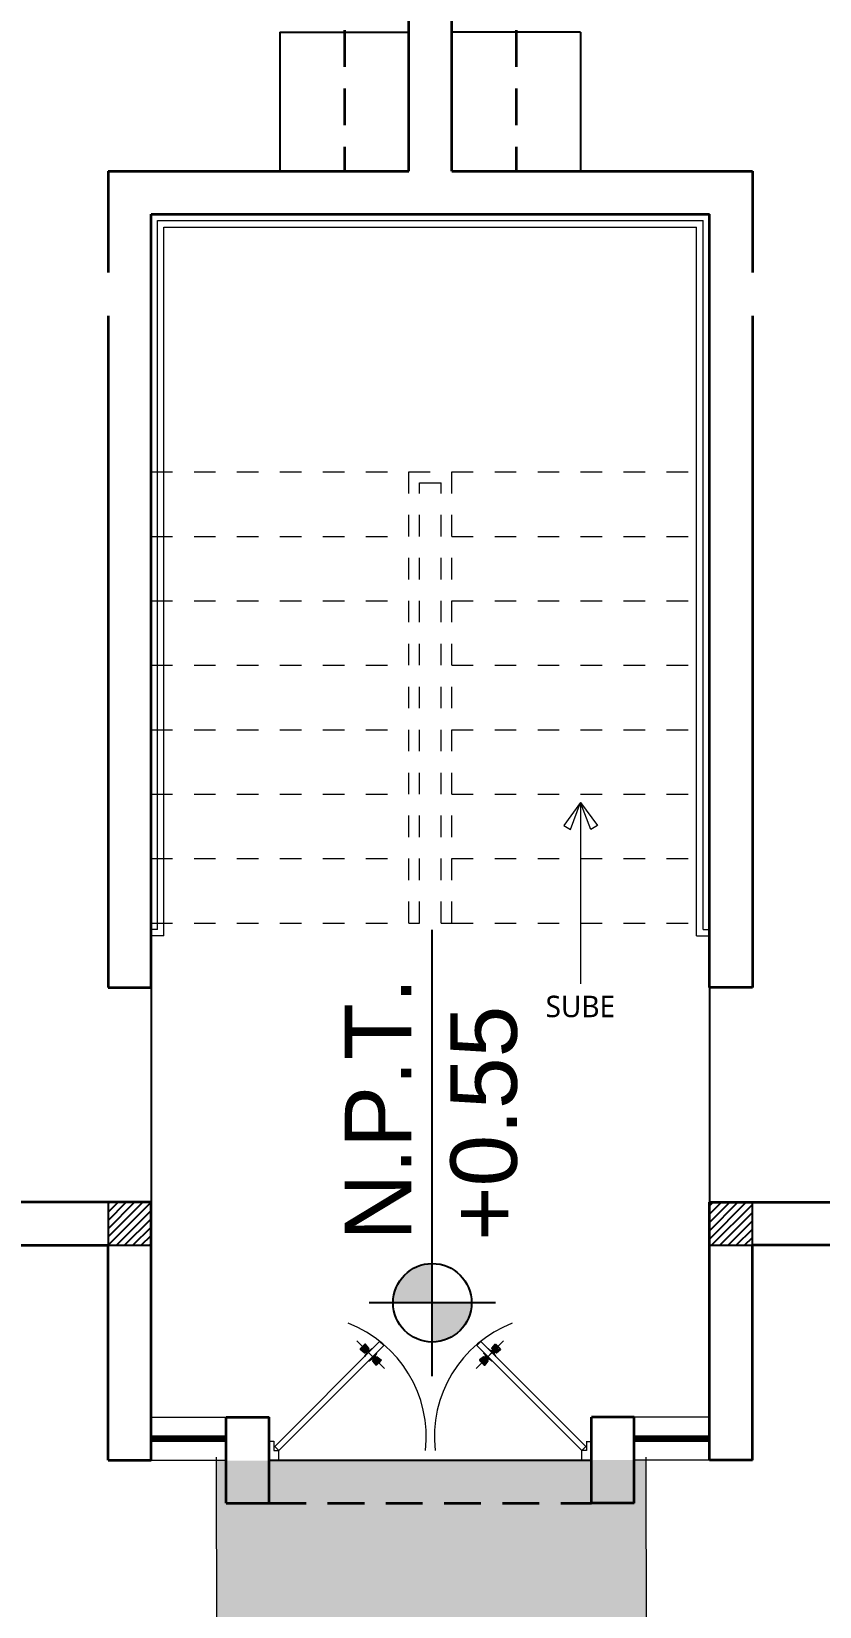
# Model space of a CAD drawing. Header units: feet. Extents: x 1019 to 2236, y -546 to 122.
# Drawn here: x 1084.31 to 1087.98, y 94.67 to 102 of the extents above; entities that cross this region are included whole.
import ezdxf

# ---------------------------------------------------------------- set-up
doc = ezdxf.new("R2010")
doc.units = ezdxf.units.FT
doc.header["$LTSCALE"] = 0.05
doc.header["$MEASUREMENT"] = 0
doc.linetypes.add('DASHED2', pattern=[0.375, 0.25, -0.125])
doc.linetypes.add('HIDDEN', pattern=[9.524999999999999, 6.35, -3.175])
for name, color, linetype, lineweight in [('A-GENM', 8, 'Continuous', 9), ('A-WALL', 7, 'Continuous', 25), ('arq-pisos', 251, 'Continuous', 5), ('closet', 8, 'Continuous', 5), ('COCINA', 8, 'Continuous', 25), ('escalera', 8, 'DASHED2', 0), ('FURN', 8, 'Continuous', 9), ('P-SANR-FIXT', 8, 'Continuous', 9), ('PUERTA', 8, 'Continuous', 9), ('ventana', 160, 'Continuous', 5)]:
    doc.layers.add(name, color=color, linetype=linetype, lineweight=lineweight)
for name, color, linetype in [('columna', 9, 'Continuous'), ('MB3', 8, 'Continuous'), ('PISO', 8, 'Continuous'), ('TXT', 2, 'Continuous')]:
    doc.layers.add(name, color=color, linetype=linetype)
doc.layers.add('cristal', color=7, linetype='Continuous', true_color=0x2424ff)
doc.styles.add('ads', font='trebuc.ttf', dxfattribs={"height": 0.14})
doc.styles.add('ROMAND', font='arial.ttf')

# ---------------------------------------------------------------- blocks, each defined once
blk = doc.blocks.new('A$C04841795')
at = {"ltscale": 45}
h = blk.add_hatch(color=256, dxfattribs=at)
h.dxf.hatch_style = 1
h.paths.add_polyline_path([(0.1787583867221656, 0.2493702602978374), (0.1787583867221656, 0.1537738697206805), (0.2743547772993224, 0.1537738697206805, 0.414213562373095)])
h.paths.add_polyline_path([(0.1787583867221656, 0.1537738697206805), (0.08316199614500874, 0.1537738697206805, 0.414213562373095), (0.1787583867221656, 0.05817747914352367)])
at = {"layer": 'TXT', "ltscale": 45}
for p, q in [((0.1787583867221656, 2.77332219411619e-07), (0.1787583867221656, 0.3075474621091416)), ((0, 0.1537738697206805), (1.087301864433812, 0.1537738697206805))]:
    blk.add_line(p, q, dxfattribs=at)
blk.add_circle((0.1787583867221656, 0.1537738697206805), 0.09559639057715685, dxfattribs=at)
blk = doc.blocks.new('PUERTA DOBLE')
at = {"layer": 'PUERTA'}
for p, q in [((957.1647446350294, -2898.551127597233), (957.815918815802, -2897.898685553946)), ((957.6748874157115, -2897.895998646862), (957.8458432959001, -2898.066709429012)), ((957.815918815802, -2897.898685553946), (957.8419687502942, -2897.924776064659)), ((958.5859007611509, -2897.895998646864), (958.4149448809624, -2898.066709429013)), ((958.4448693610605, -2897.898685553947), (958.4188194265682, -2897.92477606466)), ((959.0960435418331, -2898.551127597234), (958.4448693610605, -2897.898685553947)), ((957.8419687502942, -2897.924776064659), (957.1897349970554, -2898.575995457485)), ((957.6949854546733, -2897.945998646228), (957.6946831633882, -2897.947680921906)), ((957.6946831633882, -2897.947680921906), (957.6949854546733, -2897.949430018734)), ((957.7225589837358, -2897.969650606713), (957.6947403566369, -2897.948081979536)), ((957.6949854546733, -2897.945998646228), (957.7106717289839, -2897.931660411116)), ((957.7199854543564, -2897.969650606713), (957.6949854546733, -2897.949430018734)), ((957.7237844739161, -2897.968547665551), (957.6960883958359, -2897.945998646228)), ((957.6963334938714, -2897.94342511685), (957.7093236897858, -2897.930557469954)), ((957.697436435034, -2897.94465060703), (957.6963334938714, -2897.94342511685)), ((957.7270932974038, -2897.964871195009), (957.6996423173591, -2897.940974136488)), ((957.7093236897858, -2897.930557469954), (957.7046668270991, -2897.933988842459)), ((957.7046668270991, -2897.93521433264), (957.7046668270991, -2897.933988842459)), ((957.7307697679457, -2897.961317273485), (957.7058923172804, -2897.936317273802)), ((957.7225589837349, -2897.917444725022), (957.7093236897858, -2897.930557469954)), ((957.7093236897858, -2897.930557469954), (957.7128776113091, -2897.925655509232)), ((957.7248874150778, -2897.916096685823), (957.7106717289839, -2897.931660411116)), ((957.7128776113091, -2897.925655509232), (957.7143411017491, -2897.925586515509)), ((957.738858003137, -2897.952861391239), (957.715206042652, -2897.926880999412)), ((957.743882512877, -2897.948081979535), (957.7201080033742, -2897.922101587708)), ((957.7225589837349, -2897.917444725022), (957.7231571231864, -2897.917991057119)), ((957.7225589837358, -2897.969650606713), (957.7354266306315, -2897.956660410799)), ((957.7235393758806, -2897.989871194692), (957.7319952581261, -2897.97675844976)), ((957.7475589834189, -2897.944528058012), (957.72476486606, -2897.917322176003)), ((957.7268219868924, -2897.915688467548), (957.7248874150778, -2897.916096685823)), ((957.7257452582057, -2897.988645704512), (957.7355491796493, -2897.973204528237)), ((957.7485393755628, -2897.943547665867), (957.7259903562403, -2897.916096685823)), ((957.7281962385655, -2897.916341783859), (957.7268219868924, -2897.915688467548)), ((957.7485393755628, -2897.941219234524), (957.7281962385655, -2897.916341783859)), ((957.7296668267832, -2897.965974136172), (957.7367746698296, -2897.958988842142)), ((957.7330981992886, -2897.969773155731), (957.7296668267832, -2897.965974136172)), ((957.7330981992886, -2897.969773155731), (957.7296668267832, -2897.965974136172)), ((957.734323689469, -2897.96854766555), (957.7305246699093, -2897.964871195009)), ((957.735671728668, -2897.967077077334), (957.7317501600896, -2897.963645704828)), ((957.7319952581261, -2897.981415312446), (957.7378776109922, -2897.970630998857)), ((957.7319952581261, -2897.97675844976), (957.7330981992886, -2897.976635900742)), ((957.7330981992886, -2897.969773155731), (957.7400834933173, -2897.961317273485)), ((957.7377550619744, -2897.964993744027), (957.7342011404512, -2897.961072175449)), ((957.7485393755628, -2897.943547665867), (957.7354266306315, -2897.956660410799)), ((957.7448629050218, -2897.950532959896), (957.7367746698296, -2897.958988842142)), ((957.7389805521548, -2897.975655508597), (957.7399609442996, -2897.96854766555)), ((957.7426570226967, -2897.958866293124), (957.7399609442996, -2897.955557469636)), ((957.7485393755637, -2897.95408688142), (957.7400834933173, -2897.961317273485)), ((957.7446178069854, -2897.956782959817), (957.7425344736789, -2897.952738842222)), ((957.7437599638592, -2897.969650606713), (957.7426570226967, -2897.965974136172)), ((957.7485393755637, -2897.964871195009), (957.7436374148415, -2897.96352315581)), ((957.7471913363647, -2897.955557469636), (957.7437599638592, -2897.951880999095)), ((957.7485393755637, -2897.95408688142), (957.7448629050218, -2897.950532959896)), ((957.7473138853825, -2897.95408688142), (957.7449854540396, -2897.951758450077)), ((957.7728897538323, -2897.993854097841), (957.7468619517726, -2897.967876874487)), ((957.7533187872673, -2897.960214332323), (957.7471913363647, -2897.961194724467)), ((957.7604266303147, -2897.952861391239), (957.7493972186899, -2897.95911139116)), ((957.766186434163, -2897.946979038372), (957.752093297087, -2897.956537861781)), ((957.7531962382495, -2898.015974135538), (957.7686374145246, -2898.006415312129)), ((957.7557697676289, -2897.95408688142), (957.7546668264663, -2897.95408688142)), ((957.7686374145246, -2897.944650607029), (957.7557697676289, -2897.95408688142)), ((957.7590785911166, -2898.009969233653), (957.7709658458675, -2898.004209429805)), ((957.766186434164, -2898.002861390606), (957.7734168262291, -2898.001635900425)), ((957.7723138850665, -2897.998081978902), (957.775745257572, -2897.997959429883)), ((957.7723138850665, -2898.008743743473), (957.7795442771317, -2898.000410410244)), ((957.7723138850665, -2898.018547664917), (957.7851815319623, -2898.006415312129)), ((957.7732942772113, -2898.007763351328), (957.777093296771, -2898.011072174815)), ((957.7747648654272, -2898.006660410165), (957.7779511398971, -2898.008743743472)), ((957.7758678065898, -2897.993670214251), (957.777093296771, -2897.996979037739)), ((957.7758678065898, -2898.012420214014), (957.7828531006194, -2898.00384178275)), ((957.777093296771, -2898.004086880786), (957.7804021202578, -2898.006660410165)), ((957.7875099633052, -2897.993547665233), (957.7795442771317, -2898.000410410244)), ((957.7818727084746, -2897.987420214331), (957.7806472182942, -2897.994528057378)), ((957.7817501594568, -2897.998204527919), (957.78530408098, -2898.001635900425)), ((957.7913089828648, -2897.996733939703), (957.7828531006194, -2898.00384178275)), ((957.787632512323, -2897.981415312446), (957.7829756496371, -2897.992199626035)), ((957.7838334927633, -2897.99563099854), (957.7875099633052, -2897.9994300181)), ((957.7971913357319, -2897.993302567197), (957.7851815319623, -2898.006415312129)), ((957.7948629043881, -2897.974552567435), (957.78530408098, -2897.989871194692)), ((957.7864070221426, -2897.993547665233), (957.7898383946481, -2897.996733939703)), ((957.7865295711613, -2897.994528057378), (957.7900834926845, -2897.998081978901)), ((957.7875099633052, -2897.993547665233), (957.7898383946481, -2897.996733939703)), ((957.7973138847497, -2897.973081979218), (957.7877550613416, -2897.986072175132)), ((957.788980551522, -2898.001635900425), (957.8137734981951, -2898.025841336513)), ((957.7936374142078, -2897.998204527919), (957.818862617994, -2898.021179596156)), ((957.794862904389, -2897.996856488721), (957.7937599632264, -2897.997101586757)), ((957.7959658455516, -2897.994528057377), (957.8237611626541, -2898.016692426619)), ((957.7975863098104, -2897.971177925473), (957.7968879638379, -2897.969786741028)), ((957.7973138847497, -2897.973081979218), (957.7975863098104, -2897.971177925473)), ((957.8005434559022, -2897.993331489771), (957.8245570334707, -2898.012426060571)), ((958.4188194265682, -2897.92477606466), (959.071053179807, -2898.575995457486)), ((958.4602447209602, -2897.993331489772), (958.4362311433918, -2898.012426060573)), ((958.4648223313109, -2897.994528057378), (958.4370270142083, -2898.01669242662)), ((958.4671507626547, -2897.99820452792), (958.4419255588684, -2898.021179596158)), ((958.4718076253405, -2898.001635900426), (958.4470146786673, -2898.025841336515)), ((958.463201867052, -2897.971177925474), (958.4639002130245, -2897.969786741029)), ((958.4634742921128, -2897.973081979219), (958.463201867052, -2897.971177925474)), ((958.4634742921128, -2897.973081979219), (958.4730331155208, -2897.986072175133)), ((958.4635968411305, -2897.993302567198), (958.4756066449002, -2898.00641531213)), ((958.4659252724744, -2897.974552567436), (958.4754840958824, -2897.989871194693)), ((958.4659252724734, -2897.996856488722), (958.467028213636, -2897.997101586758)), ((958.4694791939976, -2897.996733939704), (958.477935076243, -2898.003841782751)), ((958.4742586057012, -2897.994528057379), (958.4707046841779, -2897.998081978903)), ((958.4732782135573, -2897.993547665234), (958.4709497822143, -2897.996733939704)), ((958.4743811547198, -2897.993547665234), (958.4709497822143, -2897.996733939704)), ((958.4731556645395, -2897.981415312447), (958.4778125272253, -2897.992199626036)), ((958.4732782135573, -2897.993547665234), (958.4812438997308, -2898.000410410245)), ((958.4769546840992, -2897.995630998542), (958.4732782135573, -2897.999430018102)), ((958.4790380174056, -2897.99820452792), (958.4754840958824, -2898.001635900426)), ((958.4884742917959, -2898.018547664919), (958.4756066449002, -2898.00641531213)), ((958.4849203702727, -2898.012420214015), (958.477935076243, -2898.003841782751)), ((958.4789154683879, -2897.987420214332), (958.4801409585682, -2897.994528057379)), ((958.4836948800914, -2898.004086880787), (958.4803860566046, -2898.006660410167)), ((958.4884742917959, -2898.008743743474), (958.4812438997308, -2898.000410410245)), ((958.4860233114352, -2898.006660410167), (958.4828370369653, -2898.008743743473)), ((958.4849203702727, -2897.993670214252), (958.4836948800914, -2897.99697903774)), ((958.4874938996511, -2898.007763351329), (958.4836948800914, -2898.011072174816)), ((958.4884742917959, -2897.998081978903), (958.4850429192904, -2897.997959429885)), ((958.4946017426985, -2898.002861390607), (958.4873713506333, -2898.001635900426)), ((958.4878984230302, -2897.993854097842), (958.5139262250898, -2897.967876874488)), ((958.5017095857459, -2898.009969233654), (958.4898223309949, -2898.004209429806)), ((958.4921507623378, -2897.944650607031), (958.5050184092336, -2897.954086881421)), ((958.5075919386129, -2898.015974135539), (958.4921507623378, -2898.00641531213)), ((958.4946017426994, -2897.946979038374), (958.5086948797755, -2897.956537861782)), ((958.5003615465478, -2897.952861391241), (958.5113909581726, -2897.959111391161)), ((958.5050184092336, -2897.954086881421), (958.5061213503961, -2897.954086881421)), ((958.5074693895951, -2897.960214332324), (958.5135968404977, -2897.961194724468)), ((958.5122488012996, -2897.943547665868), (958.5347978206221, -2897.916096685824)), ((958.5122488012996, -2897.941219234525), (958.532591938297, -2897.91634178386)), ((958.5122488012996, -2897.943547665868), (958.5253615462309, -2897.9566604108)), ((958.5122488012987, -2897.954086881421), (958.5159252718406, -2897.950532959898)), ((958.5122488012987, -2897.954086881421), (958.5207046835451, -2897.961317273486)), ((958.5122488012987, -2897.964871195009), (958.517150762021, -2897.963523155811)), ((958.5132291934435, -2897.944528058013), (958.5360233108024, -2897.917322176005)), ((958.51347429148, -2897.954086881421), (958.5158027228229, -2897.951758450078)), ((958.5135968404977, -2897.955557469638), (958.5170282130032, -2897.951880999096)), ((958.5159252718406, -2897.950532959898), (958.5240135070328, -2897.958988842143)), ((958.516170369877, -2897.956782959818), (958.5182537031835, -2897.952738842223)), ((958.5169056639854, -2897.948081979536), (958.5406801734882, -2897.922101587709)), ((958.5170282130032, -2897.969650606714), (958.5181311541658, -2897.965974136173)), ((958.5181311541658, -2897.958866293126), (958.5208272325629, -2897.955557469638)), ((958.5276899775738, -2897.969773155733), (958.5207046835451, -2897.961317273486)), ((958.5218076247077, -2897.975655508599), (958.5208272325629, -2897.968547665551)), ((958.5219301737254, -2897.952861391241), (958.5455821342105, -2897.926880999413)), ((958.5287929187364, -2897.981415312447), (958.5229105658702, -2897.970630998859)), ((958.523033114888, -2897.964993744028), (958.5265870364112, -2897.961072175451)), ((958.5311213500793, -2897.965974136173), (958.5240135070328, -2897.958988842143)), ((958.5251164481945, -2897.967077077335), (958.5290380167728, -2897.963645704829)), ((958.5350429186567, -2897.988645704513), (958.5252389972131, -2897.973204528238)), ((958.5382291931267, -2897.969650606715), (958.5253615462309, -2897.9566604108)), ((958.5264644873935, -2897.968547665551), (958.5302635069531, -2897.96487119501)), ((958.5276899775738, -2897.969773155733), (958.5311213500793, -2897.965974136173)), ((958.5276899775738, -2897.969773155733), (958.5311213500793, -2897.965974136173)), ((958.5287929187364, -2897.976758449761), (958.5276899775738, -2897.976635900744)), ((958.5372488009818, -2897.989871194693), (958.5287929187364, -2897.976758449761)), ((958.5300184089167, -2897.961317273486), (958.5548958595821, -2897.936317273803)), ((958.532591938297, -2897.91634178386), (958.53396618997, -2897.915688467549)), ((958.5336948794586, -2897.96487119501), (958.5611458595033, -2897.94097413649)), ((958.53396618997, -2897.915688467549), (958.5359007617847, -2897.916096685824)), ((958.5359007617847, -2897.916096685824), (958.5501164478785, -2897.931660411117)), ((958.5370037029463, -2897.968547665552), (958.5646997810265, -2897.94599864623)), ((958.5382291931276, -2897.917444725023), (958.537631053676, -2897.91799105712)), ((958.5382291931276, -2897.917444725023), (958.5514644870766, -2897.930557469955)), ((958.5382291931267, -2897.969650606715), (958.5660478202255, -2897.948081979537)), ((958.540802722506, -2897.969650606715), (958.5658027221891, -2897.949430018735)), ((958.5479105655534, -2897.925655509232), (958.5464470751133, -2897.92558651551)), ((958.5514644870766, -2897.930557469955), (958.5479105655534, -2897.925655509232)), ((958.5658027221891, -2897.94599864623), (958.5501164478785, -2897.931660411117)), ((958.5514644870766, -2897.930557469955), (958.5561213497633, -2897.93398884246)), ((958.564454682991, -2897.94342511685), (958.5514644870766, -2897.930557469955)), ((958.5561213497633, -2897.93521433264), (958.5561213497633, -2897.93398884246)), ((958.5633517418285, -2897.944650607032), (958.564454682991, -2897.94342511685)), ((958.5658027221891, -2897.94599864623), (958.5661050134743, -2897.947680921908)), ((958.5661050134743, -2897.947680921908), (958.5658027221891, -2897.949430018735)), ((957.7507452578889, -2898.018547664917), (957.7650834930014, -2898.008988841508)), ((957.7721913360488, -2898.021856488404), (957.7914315318835, -2898.045753546925)), ((957.7723138850665, -2898.008743743473), (957.7758678065898, -2898.012420214014)), ((957.7723138850665, -2898.008743743473), (957.7758678065898, -2898.011072174815)), ((957.7724364340852, -2898.019282959025), (957.7928895347372, -2898.045919555223)), ((957.7732942772113, -2898.018425115898), (957.7955006840943, -2898.045072804158)), ((957.777093296771, -2898.014748645357), (957.799994779722, -2898.04014199951)), ((957.7805246692765, -2898.010091782671), (957.8046469539618, -2898.035037755125)), ((957.7932660095407, -2898.04598406413), (957.7915164808096, -2898.045684282619)), ((957.7949478497835, -2898.045679359562), (957.7932660095407, -2898.04598406413)), ((957.7949478497835, -2898.045679359562), (957.8092635647349, -2898.02997253005)), ((957.7967825685023, -2898.043666353979), (957.7975194424557, -2898.044327629458)), ((957.7975194424557, -2898.044327629458), (957.8103684388211, -2898.03131898545)), ((957.8057182622192, -2898.035982524635), (957.8069437511381, -2898.0359807664)), ((957.8103684388211, -2898.03131898545), (957.8069437511381, -2898.0359807664)), ((957.8248068784883, -2898.015734529006), (957.8092635647349, -2898.02997253005)), ((957.8234621813222, -2898.018064892011), (957.8103684388211, -2898.03131898545)), ((957.8103684388211, -2898.03131898545), (957.8152652956173, -2898.027758034646)), ((957.8147947902039, -2898.026838427289), (957.8148383943321, -2898.026880998144)), ((957.8152652956173, -2898.027758034646), (957.8153321895711, -2898.026294446725)), ((957.8234621813222, -2898.018064892011), (957.8229149916256, -2898.017467537009)), ((957.8245570334707, -2898.012426060571), (957.8252123207753, -2898.013799373504)), ((957.8252123207753, -2898.013799373504), (957.8248068784883, -2898.015734529006)), ((958.4362311433918, -2898.012426060573), (958.4355758560871, -2898.013799373505)), ((958.4355758560871, -2898.013799373505), (958.4359812983741, -2898.015734529007)), ((958.4359812983741, -2898.015734529007), (958.4515246121275, -2898.029972530051)), ((958.4373259955403, -2898.018064892012), (958.4378731852369, -2898.01746753701)), ((958.4373259955403, -2898.018064892012), (958.4504197380413, -2898.031318985451)), ((958.4455228812451, -2898.027758034647), (958.4454559872913, -2898.026294446727)), ((958.4504197380413, -2898.031318985451), (958.4455228812451, -2898.027758034647)), ((958.4459933866585, -2898.02683842729), (958.4459497825303, -2898.026880998145)), ((958.4504197380413, -2898.031318985451), (958.4538444257244, -2898.035980766402)), ((958.4632687344067, -2898.044327629459), (958.4504197380413, -2898.031318985451)), ((958.4658403270789, -2898.045679359563), (958.4515246121275, -2898.029972530051)), ((958.4550699146432, -2898.035982524636), (958.4538444257244, -2898.035980766402)), ((958.480263507586, -2898.010091782672), (958.4561412229007, -2898.035037755127)), ((958.4836948800914, -2898.014748645358), (958.4607933971404, -2898.040141999511)), ((958.4640056083601, -2898.04366635398), (958.4632687344067, -2898.044327629459)), ((958.4874938996511, -2898.0184251159), (958.4652874927681, -2898.04507280416)), ((958.4658403270789, -2898.045679359563), (958.4675221673217, -2898.045984064131)), ((958.4675221673217, -2898.045984064131), (958.4692716960528, -2898.045684282621)), ((958.4883517427772, -2898.019282959026), (958.4678986421252, -2898.045919555225)), ((958.4885968408137, -2898.021856488405), (958.4693566449789, -2898.045753546926)), ((958.4884742917959, -2898.008743743474), (958.4849203702727, -2898.012420214015)), ((958.4884742917959, -2898.008743743474), (958.4849203702727, -2898.011072174816)), ((958.5100429189736, -2898.018547664919), (958.495704683861, -2898.00898884151)), ((957.1598129083436, -2898.520185718724), (957.1303629083436, -2898.520185718724)), ((957.1598058647974, -2898.516776642376), (957.159928413816, -2898.576090367116)), ((957.159928413816, -2898.576090367116), (957.1898303742214, -2898.576090367115)), ((957.1898303742214, -2898.576090367115), (957.1647446350294, -2898.551127597233)), ((957.1898303742214, -2898.635281542836), (957.1898303742214, -2898.576090367115)), ((959.070957802641, -2898.576090367116), (959.0960435418331, -2898.551127597234)), ((959.070957802641, -2898.635281542837), (959.070957802641, -2898.576090367116)), ((959.1008597630464, -2898.576090367117), (959.070957802641, -2898.576090367116)), ((959.1009823120651, -2898.516776642377), (959.1008597630464, -2898.576090367117)), ((959.1009752685188, -2898.520185718726), (959.1304252685188, -2898.520185718726)), ((957.1898303742214, -2898.635281542836), (957.1303603742249, -2898.635281542837)), ((959.070957802641, -2898.635281542837), (959.1304278026375, -2898.635281542838))]:
    blk.add_line(p, q, dxfattribs=at)
at = {"layer": 'PUERTA', "extrusion": (0, 0, -1)}
for centre, radius, start, end in [((-957.3492510845576, -2898.491581989583), 0.7561700766228113, 111.0667085762768, 186.4154664226104), ((-958.9115370923048, -2898.491581989584), 0.7561700766228113, 353.5845335773895, 68.9332914237354), ((-957.721211057607, -2897.967242388745), 0.002612499964305916, 243.4349499994268, 296.5650527772042), ((-957.724773557562, -2897.992179888428), 0.001662499977285583, 314.9999999994289, 44.99999999943808), ((-957.7283360575166, -2897.964867388775), 0.001662499977285583, 224.9999999994381, 314.9999999994289), ((-957.7342735574412, -2897.970804888699), 0.002612499964305916, 296.5650499994371, 26.56504999943708), ((-957.7307110574866, -2897.974367388654), 0.002612499964305916, 153.4349499994327, 224.9999999994381), ((-957.7437735573208, -2897.94942988897), 0.002612499964305916, 116.5650499994371, 243.4349472216597), ((-957.7461485572903, -2897.94230488906), 0.002612499964305916, 153.4349499994327, 224.9999999994381), ((-957.7497110572458, -2897.955367388895), 0.001662499977285583, 44.99999999943808, 134.9999999994288), ((-957.7532735572008, -2897.95180488894), 0.002612499964305916, 243.4349499994268, 296.5650527772042), ((-957.7675235570205, -2898.011179888188), 0.003324999954571166, 44.99999999943808, 108.434949999439), ((-957.7698985569896, -2897.945867389015), 0.001662499977285583, 44.99999999943808, 134.9999999994288), ((-957.7853360567951, -2897.990992388443), 0.002612499964305916, 153.4349499994327, 224.9999999994381), ((-957.7888985567497, -2897.988617388473), 0.001662499977285583, 314.9999999994289, 44.99999999943808), ((-957.7924610567047, -2897.998117388353), 0.001662499977285583, 44.99999999943808, 134.9999999994288), ((-957.7993745959011, -2897.994608339727), 0.001662499977285583, 44.65169846105982, 134.6516984610507), ((-958.4614135809613, -2897.994608339728), 0.001662499977285583, 45.34830153894934, 135.3483015389402), ((-958.4683271201577, -2897.998117388354), 0.001662499977285583, 45.00000000056193, 135.0000000005619), ((-958.4754521200673, -2897.990992388444), 0.002612499964305916, 315.0000000005619, 26.56505000057317), ((-958.4718896201127, -2897.988617388474), 0.001662499977285583, 135.0000000005619, 225.0000000005619), ((-958.4908896198729, -2897.945867389016), 0.001662499977285583, 45.00000000056193, 135.0000000005619), ((-958.493264619842, -2898.011179888189), 0.003324999954571166, 71.565050000561, 135.0000000005619), ((-958.5075146196616, -2897.951804888941), 0.002612499964305916, 243.4349472227958, 296.5650500005732), ((-958.5110771196166, -2897.955367388896), 0.001662499977285583, 45.00000000056193, 135.0000000005619), ((-958.5146396195721, -2897.942304889061), 0.002612499964305916, 315.0000000005619, 26.56505000057317), ((-958.5170146195417, -2897.949429888971), 0.002612499964305916, 296.5650527783404, 63.43495000057457), ((-958.5300771193758, -2897.974367388655), 0.002612499964305916, 315.0000000005619, 26.56505000057317), ((-958.5265146194213, -2897.970804888701), 0.002612499964305916, 153.4349500005629, 243.4349500005746), ((-958.5324521193459, -2897.964867388776), 0.001662499977285583, 225.0000000005619, 315.0000000005619), ((-958.5360146193004, -2897.99217988843), 0.001662499977285583, 135.0000000005619, 225.0000000005619), ((-958.5395771192555, -2897.967242388746), 0.002612499964305916, 243.4349472227958, 296.5650500005732), ((-957.7495696928809, -2898.01737209991), 0.001662499977285583, 224.9999999994381, 314.9999999994289), ((-957.7698985569905, -2898.007617388233), 0.002612499964305916, 206.5650499994371, 314.9999999994289), ((-957.7734610569455, -2898.020679888067), 0.001662499977285583, 314.9999999994289, 44.99999999943808), ((-957.7770235569005, -2898.013554888158), 0.002612499964305916, 296.5650499994371, 26.56504999943708), ((-958.4837646199619, -2898.013554888159), 0.002612499964305916, 153.4349500005629, 243.4349500005746), ((-958.4873271199169, -2898.020679888068), 0.001662499977285583, 135.0000000005619, 225.0000000005619), ((-958.490889619872, -2898.007617388233), 0.002612499964305916, 225.0000000005619, 333.4349500005629), ((-958.5112184839816, -2898.017372099911), 0.001662499977285583, 225.0000000005619, 315.0000000005619)]:
    blk.add_arc(centre, radius, start, end, dxfattribs=at)
blk = doc.blocks.new('A$C074D4DC8')
at = {"layer": 'FURN'}
blk.add_line((0.04179159278999123, 0.3423982901362592), (0.04179159278999123, -0.1979072966273634), dxfattribs=at)
for points in [[(0.04179159278999123, 0.3423982901362592), (-0.008358318557998243, 0.2735358332681586), (0.01171339351278675, 0.2615090605877981), (0.04179159278999123, 0.3423982901362592)], [(0.04179159278999123, 0.3423982901362592), (0.09194150413798069, 0.2735358332681586), (0.0718697920671957, 0.2615090605877981), (0.04179159278999123, 0.3423982901362592)]]:
    blk.add_lwpolyline(points, dxfattribs=at)
blk = doc.blocks.new('A$C6EAA0F0B')
at = {"layer": 'cristal', "const_width": 0.03}
blk.add_lwpolyline([(-3.70290489826175e-07, 0.1000003773869708), (0.3499996295381642, 0.1000003773869708)], dxfattribs=at)
at = {"layer": 'P-SANR-FIXT', "extrusion": (-2.367830459082805e-12, 8.947716500357897e-16, -1)}
blk.add_line((-3.702904791680339e-07, 0.2000003773869139), (0.3499996295381642, 0.2000003773870277), dxfattribs=at)
at = {"layer": 'P-SANR-FIXT'}
blk.add_line((-3.70290489826175e-07, 3.773869707845989e-07), (0.3499996295381642, 3.773869707845989e-07), dxfattribs=at)
blk = doc.blocks.new('A$C012446DC')
at = {"layer": 'PISO'}
h = blk.add_hatch(dxfattribs=at)
h.set_pattern_fill('ANSI31', color=256, scale=0.008571428573519295, angle=180)
h.set_pattern_definition([(225, (206536.0643219097, 1154820.960067714), (0.01924340597841342, -0.01924340597841342), [])])
h.paths.add_polyline_path([(6.844697054475546e-06, 8.124141004373087e-07), (0.2000068446968726, 8.124141004373087e-07), (0.2000068446968726, 0.2000008124142596), (6.844697054475546e-06, 0.2000008124142596)])
at = {"layer": 'columna'}
blk.add_lwpolyline([(0.2000068446968726, 0.2000008124143733), (6.844697054475546e-06, 0.2000008124143733), (6.844697054475546e-06, 8.124143278109841e-07), (0.2000068446968726, 8.124143278109841e-07)], close=True, dxfattribs=at)
blk = doc.blocks.new('A$C791B5281')
for p in [(3.499993452494209, -1.408433945471188e-06, 1.238666910418309), (6.299993452495471, -1.408436105521105e-06, 1.238666910412155)]:
    blk.add_blockref('A$C012446DC', p)

msp = doc.modelspace()

# ---------------------------------------------------------------- linework, layer by layer
at = {"layer": 'A-GENM'}
for p, q in [((1085.174341702972, 95.36557298439664), (1085.178439943499, 92.17863079041615)), ((1087.174341598834, 95.36621981805422), (1087.178435507194, 92.18264647581589))]:
    msp.add_line(p, q, dxfattribs=at)
at = {"layer": 'A-WALL', "lineweight": 35, "extrusion": (-2.367830459082805e-12, 8.947716500357897e-16, -1)}
for p, q in [((1086.070687611037, 101.3520649583338), (1086.070687611037, 104.7520649583358)), ((1086.270687611037, 101.3520649583337), (1086.270687611037, 104.7520649583358)), ((1084.670687611037, 101.3520649583337), (1084.670687611037, 97.55206495833374)), ((1084.670687611037, 101.3520649583337), (1086.070687611037, 101.3520649583338)), ((1086.270687611037, 101.3520649583337), (1087.670687611038, 101.3520649583338)), ((1087.670687611038, 101.3520649583338), (1087.670687611038, 97.55206495833374)), ((1084.870687611037, 97.55206495833386), (1084.870687611037, 101.1520649583337)), ((1084.870687611037, 101.1520649583337), (1087.470687611038, 101.1520649583339)), ((1087.470687611038, 97.55206495833366), (1087.470687611038, 101.1520649583339)), ((1084.670687611037, 97.55206495833374), (1084.870687611037, 97.55206495833386)), ((1084.870687611037, 96.5520649583346), (1084.070687611037, 96.55206495833482)), ((1084.870687611037, 95.35206495833368), (1084.870687611037, 96.5520649583346)), ((1087.470687611038, 95.35206495833359), (1087.470687611038, 96.55206495833443)), ((1084.070687611037, 96.35206495833694), (1084.670687611037, 96.35206495833725)), ((1084.670687611037, 95.3520649583337), (1084.670687611037, 96.35206495833725)), ((1087.670687611038, 95.35206495833356), (1087.670687611038, 96.3520649583372)), ((1084.670687611037, 95.3520649583337), (1084.870687611037, 95.35206495833368)), ((1087.670687611038, 95.35206495833356), (1087.470687611038, 95.35206495833359))]:
    msp.add_line(p, q, dxfattribs=at)
at = {"layer": 'A-WALL', "lineweight": 35}
for p, q in [((1087.670687611038, 97.55206495833374), (1087.470687611039, 97.55206495833374)), ((1085.220687610866, 95.15206495829439), (1085.220687610866, 95.55206495833374)), ((1085.220687610866, 95.55206495833374), (1085.420687610866, 95.55206495833374)), ((1085.420687610866, 95.15206495829439), (1085.420687610866, 95.55206495833374)), ((1086.920687610866, 95.15206495829439), (1086.920687610866, 95.55206495833374)), ((1087.120687610866, 95.55206495833374), (1086.920687610866, 95.55206495833374)), ((1087.120687610866, 95.15206495829439), (1087.120687610866, 95.55206495833374)), ((1085.220687610866, 95.15206495829439), (1085.420687610866, 95.15206495829439)), ((1087.120687610866, 95.15206495829439), (1086.920687610866, 95.15206495829439))]:
    msp.add_line(p, q, dxfattribs=at)
at = {"layer": 'A-WALL', "lineweight": 35, "extrusion": (-2.366591124771848e-12, 8.947716500358402e-16, -1)}
for p, q in [((1087.470687611038, 96.55206495833463), (1088.270687611038, 96.55206495833488)), ((1088.270687611038, 96.35206495833702), (1087.670687611038, 96.35206495833731))]:
    msp.add_line(p, q, dxfattribs=at)
at = {"layer": 'closet'}
for p, q in [((1084.900687611037, 97.82206495833373), (1084.900687611037, 101.1220649583338)), ((1084.900687611037, 101.1220649583338), (1087.440687611037, 101.1220649583338)), ((1087.440687611038, 97.82206495833373), (1087.440687611037, 101.1220649583338)), ((1084.930687611037, 97.7920649583337), (1084.930687611037, 101.0920649583338)), ((1084.930687611037, 101.0920649583338), (1087.410687611038, 101.0920649583338)), ((1087.410687611038, 97.7920649583337), (1087.410687611038, 101.0920649583338)), ((1084.900687611037, 97.82206495833373), (1084.870687611037, 97.82206495833373)), ((1087.440687611038, 97.82206495833373), (1087.470687611038, 97.82206495833373)), ((1084.930687611037, 97.7920649583337), (1084.870687611037, 97.7920649583337)), ((1087.410687611038, 97.7920649583337), (1087.470687611038, 97.7920649583337))]:
    msp.add_line(p, q, dxfattribs=at)
at = {"layer": 'COCINA', "extrusion": (-2.367830459082805e-12, 8.947716500357897e-16, -1)}
for q in [(1086.070687611037, 101.9993328236648), (1085.470687611037, 101.3520649583338)]:
    msp.add_line((1085.470687611037, 101.9993328236647), q, dxfattribs=at)
at = {"layer": 'COCINA', "extrusion": (-2.366591124771848e-12, 8.947716500358402e-16, -1)}
for p, q in [((1086.870687611038, 101.9993328236648), (1086.268002879435, 101.9993328236648)), ((1086.269345245236, 102.0005864623105), (1086.869345245236, 101.9993300126397)), ((1086.870687611038, 101.9993328236648), (1086.870687611038, 101.3520649583338))]:
    msp.add_line(p, q, dxfattribs=at)
at = {"layer": 'escalera'}
for p, q in [((1084.870687611037, 99.95206495833378), (1086.070687611038, 99.95206495833384)), ((1086.070687611038, 97.85206495833376), (1086.070687611038, 99.95206495833384)), ((1086.070687611038, 99.95206495833384), (1086.270687611038, 99.95206495833384)), ((1086.270687611038, 99.95206495833384), (1087.470687611038, 99.95206495833384)), ((1086.270687611038, 97.85206495833376), (1086.270687611038, 99.95206495833384)), ((1086.120687611038, 97.85206495833376), (1086.120687611037, 99.90206495833382)), ((1086.120687611037, 99.90206495833382), (1086.220687611038, 99.90206495833382)), ((1086.220687611038, 97.85206495833376), (1086.220687611038, 99.90206495833382)), ((1084.870687611037, 99.65206495833377), (1086.070687611038, 99.65206495833382)), ((1086.270687611038, 99.65206495833382), (1087.470687611038, 99.65206495833382)), ((1084.870687611037, 99.35206495833376), (1086.070687611038, 99.35206495833381)), ((1086.270687611038, 99.35206495833381), (1087.470687611038, 99.35206495833381)), ((1084.870687611037, 99.05206495833374), (1086.070687611038, 99.0520649583338)), ((1086.270687611038, 99.0520649583338), (1087.470687611038, 99.0520649583338)), ((1084.870687611037, 98.75206495833373), (1086.070687611038, 98.75206495833379)), ((1086.270687611038, 98.75206495833379), (1087.470687611038, 98.75206495833379)), ((1084.870687611037, 98.45206495833372), (1086.070687611038, 98.45206495833378)), ((1086.270687611038, 98.45206495833378), (1087.470687611038, 98.45206495833378)), ((1084.870687611037, 98.15206495833371), (1086.070687611038, 98.15206495833377)), ((1086.270687611038, 98.15206495833377), (1087.470687611038, 98.15206495833377)), ((1084.870687611037, 97.8520649583337), (1086.070687611038, 97.85206495833376)), ((1086.070687611038, 97.85206495833376), (1086.120687611038, 97.85206495833376)), ((1086.220687611038, 97.85206495833376), (1086.270687611038, 97.85206495833376)), ((1086.270687611038, 97.85206495833376), (1087.470687611038, 97.85206495833376))]:
    msp.add_line(p, q, dxfattribs=at)
at = {"layer": 'MB3', "linetype": 'HIDDEN', "lineweight": 35, "ltscale": 0.54, "extrusion": (-2.367830459082805e-12, 8.947716500357897e-16, -1)}
msp.add_line((1085.770687611037, 104.4520649583358), (1085.770687611037, 101.3520649583338), dxfattribs=at)
at = {"layer": 'MB3', "linetype": 'HIDDEN', "lineweight": 35, "ltscale": 0.54, "extrusion": (-2.366591124771848e-12, 8.947716500358402e-16, -1)}
msp.add_line((1086.570687611038, 104.4520649583358), (1086.570687611038, 101.3520649583338), dxfattribs=at)
at = {"layer": 'MB3', "linetype": 'HIDDEN', "lineweight": 35, "ltscale": 0.54}
msp.add_line((1085.420687610866, 95.15206495829439), (1086.920687610866, 95.15206495829439), dxfattribs=at)
at = {"layer": 'PISO'}
for p, q in [((1084.870687611037, 97.55206495833386), (1084.870687611037, 96.5520649583346)), ((1087.470687611038, 97.55206495833366), (1087.470687611038, 96.55206495833463)), ((1085.420687610617, 95.35206495832517), (1086.920687610866, 95.35206495832517))]:
    msp.add_line(p, q, dxfattribs=at)

# ---------------------------------------------------------------- block references
at = {"ltscale": 45, "xscale": 1.911, "yscale": 1.911, "zscale": 1.911, "rotation": 90}
msp.add_blockref('A$C04841795', (1086.47394658107, 95.74285268543144), dxfattribs=at)
msp.add_blockref('A$C04841795', (1086.47394658107, 95.74285268543144), dxfattribs=at)
msp.add_blockref('A$C6EAA0F0B', (1084.870687611037, 95.35206495833368))
at = {"xscale": -1}
msp.add_blockref('A$C6EAA0F0B', (1087.470687610446, 95.35206495833368), dxfattribs=at)
at = {"layer": 'FURN', "xscale": 1.5625, "yscale": 1.5625, "zscale": 1.5625}
msp.add_blockref('A$C074D4DC8', (1086.805388247303, 97.87825554406896), dxfattribs=at)
at = {"layer": 'ventana', "xscale": -0.7499518125727462, "yscale": 0.7499518125727462, "zscale": 0.7499518125727432}
msp.add_blockref('PUERTA DOBLE', (1804.722290434879, 2269.188848338689, 2.146111507623156e-09), dxfattribs=at)

# ---------------------------------------------------------------- texts
at = {"layer": 'TXT', "ltscale": 45, "style": 'ROMAND'}
for s, p in [('N.P.T.', (1086.082279144365, 96.3731638919902)), ('N.P.T.', (1086.082279144365, 96.3731638919902)), ('+0.55', (1086.57387448565, 96.3731638919902))]:
    msp.add_text(s, height=0.3095819999999997, rotation=90, dxfattribs=at).set_placement(p)
at = {"layer": 'TXT', "insert": (1086.869344459687, 97.51379670802123), "char_height": 0.1, "width": 2.687999999999999, "attachment_point": 2, "style": 'ads'}
msp.add_mtext('SUBE', dxfattribs=at)

# ---------------------------------------------------------------- next in the draw order: texts
at = {"layer": 'TXT', "char_height": 0.1, "width": 2.837999999999976, "attachment_point": 2, "style": 'ads', "bg_fill": 2}
for insert in [(1083.352905030605, 100.8301546544708, -0.3374999999748034), (1088.98847019147, 100.8301546544708, -0.3374999999748034)]:
    msp.add_mtext('COMEDOR', dxfattribs=dict(at, insert=insert))

# ---------------------------------------------------------------- next in the draw order: hatches: boundary and pattern name
at = {"layer": 'arq-pisos'}
h = msp.add_hatch(dxfattribs=at)
h.set_pattern_fill('AR-HBONE', color=256, scale=0.06, angle=90)
h.set_pattern_definition([(135, (856.7926709093537, 405.3665278798775), (-0.3394112549695428, 4.742829794065559e-17), [0.72, -0.24]), (225, (856.6229652818536, 405.5362335073775), (-0.3394112549695428, 4.742829794065559e-17), [0.72, -0.24])])
edge = h.paths.add_edge_path()
edge.add_line((1103.570164865582, 105.027872847373), (1103.832102220993, 105.8365067747257))
edge.add_line((1103.832102220993, 105.8365067747257), (1102.289148716652, 106.336145888488))
edge.add_line((1102.289148716652, 106.336145888488), (1097.934106870986, 92.88718464379667))
edge.add_arc((1096.982743335552, 93.19525512833992), 0.9999999999999731, 270.0736793270418, 342.05701266037374, ccw=False)
edge.add_line((1096.984029282045, 92.19525595516949), (1087.178435507194, 92.18264647581589))
edge.add_line((1087.178435507194, 92.18264647581589), (1087.178435507195, 95.35206495829459))
edge.add_line((1087.178435507195, 95.35206495829459), (1085.174362387643, 95.34948782536378))
edge.add_line((1085.174362387643, 95.34948782536378), (1085.178439943499, 92.17863079041626))
edge.add_line((1085.178439943499, 92.17863079041626), (1080.465201124013, 92.17256981247363))
edge.add_line((1080.465201124013, 92.17256981247363), (1070.904063599245, 98.35047404101408))
edge.add_line((1070.904063599245, 98.35047404101408), (1070.672698766311, 96.36390153690468))
edge.add_line((1070.672698766311, 96.36390153690468), (1079.234423259103, 90.83176544843207))
edge.add_arc((1079.777134830062, 91.67168458188894), 0.9999999999996191, 237.131581299419, 270.0736793270483)
edge.add_line((1079.778420776555, 90.67168540871886), (1080.467131900396, 90.67112725911409))
edge.add_line((1080.467131900396, 90.67112725911409), (1087.643781578432, 90.68035605423074))
edge.add_line((1087.643781578432, 90.68035605423074), (1087.64377972179, 90.68179984783467))
edge.add_line((1087.64377972179, 90.68179984783467), (1096.139869125129, 90.69272537324184))
edge.add_line((1096.139869125129, 90.69272537324184), (1096.327007298171, 89.54880448624306))
edge.add_arc((1097.313888600914, 89.71025198327148), 1.000000000000092, 189.2909241103291, 252.0570126603703)
edge.add_line((1097.00581811637, 88.7588884478375), (1116.043871448137, 82.59398712860059))
edge.add_line((1116.043871448137, 82.59398712860059), (1116.351941932679, 83.5453506640282))
edge.add_line((1116.351941932679, 83.5453506640282), (1097.89039010357, 89.52356930031203))
edge.add_line((1097.89039010357, 89.52356930031203), (1102.973553098533, 105.2210676349735))
edge.add_line((1102.973553098533, 105.2210676349735), (1103.570164865582, 105.027872847373))
h.paths.add_polyline_path([(1106.586763084701, 104.9444926545422), (1106.32482572929, 104.1358587271894), (1107.542647689461, 103.7415036910926), (1109.072801628794, 108.5016238405557), (1108.705004318849, 108.6207239440054), (1108.218579942385, 108.6227799987945), (1106.985650112821, 104.8153250803667)])

# ---------------------------------------------------------------- next in the draw order: block references
msp.add_blockref('A$C791B5281', (1081.170687313846, 96.35206555435639, -1.238666910411685))

doc.saveas('drawing.dxf')
